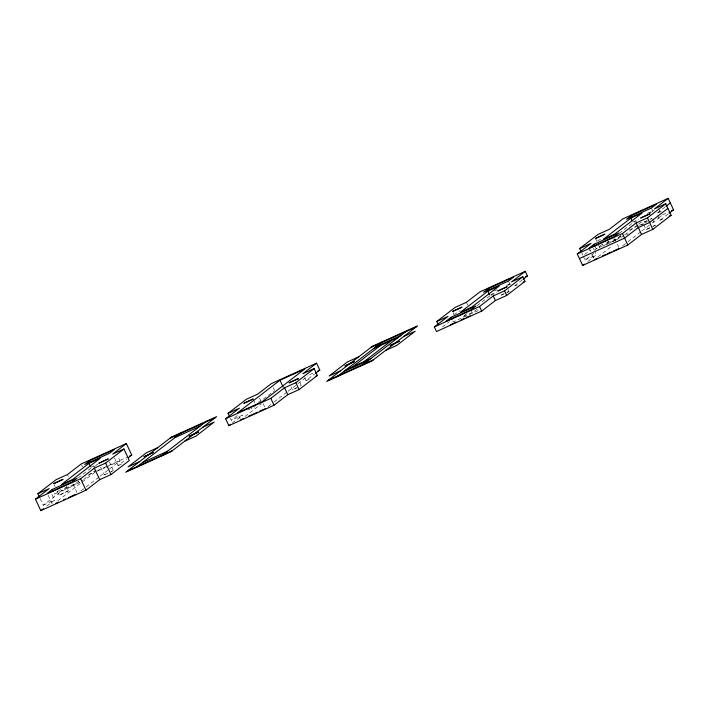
<?xml version="1.0" encoding="UTF-8"?>
<svg xmlns="http://www.w3.org/2000/svg" width="709" height="709" viewBox="0 0 709 709"><rect width="100%" height="100%" fill="white"/><g stroke="black" fill="none" stroke-linecap="round" stroke-linejoin="round"><path stroke-width="0.53" stroke-dasharray="3.54 2.66" d="M57.296 491.39L59.086 495.228L68.286 490.912L66.495 487.083M68.286 490.912L59.086 495.228M100.678 467.125L104.258 474.791L107.387 473.045M113.369 470.59L109.434 461.851M290.92 386.857L292.303 389.808L296.619 387.504M509.053 291.479L508.282 289.529M643.781 224.656L646.076 229.592L650.392 227.279M652.519 219.365L655.284 225.276L653.228 226.481M59.662 490.008L54.389 494.058L79.24 482.811L82.749 480.117M67.116 486.418L63.686 489.059L74.977 483.946L78.407 481.314M78.265 477.848L91.124 467.958L98.657 464.546M40.112 498.507L43.24 505.216L61.541 491.151L72.832 486.037L78.832 481.42M46.821 506.04L54.54 500.102L51.411 493.393M83.627 479.444L95.91 469.996M57.784 500.82L95.121 472.123M80.897 490.92L85.24 487.579M86.108 486.915L99.127 476.9M99.996 476.235L108.672 469.562M109.54 468.888L119.963 460.885L117.729 456.091M114.424 457.934L118.004 465.6L126.583 459.007M230.372 418.257L231.294 420.233L238.259 414.871L240.165 418.859M232.295 423.034L242.584 415.128L231.294 420.233M258.058 402.331L260.877 401.055L273.745 391.164M244.968 416.511L261.461 403.829M268.073 406.603L273.284 402.597M274.153 401.932L287.172 391.917M288.04 391.253L308.007 375.903M304.675 377.667L306.049 380.627L314.628 374.033M453.742 314.716L460.044 310.755M442.505 326.929L449.364 321.656M466.876 313.546L462.587 316.843L473.878 311.738L477.308 309.097M477.166 305.641L490.025 295.75M522.267 279.895L513.688 286.489L517.455 284.788M597.527 241.051L602.969 237.763M584.562 254.593L590.57 249.976M594.541 250.144L603.235 243.453M608.934 241.211L605.504 243.852L616.803 238.747L621.084 235.45M619.232 233.305L632.951 222.75L636.717 221.048M583.232 256.064L585.067 260.008L593.779 253.308M587.788 261.497L596.358 254.903L594.523 250.959M602.446 243.976L603.368 245.943L614.659 240.838L621.518 235.556M594.931 246.094L596.216 248.85L621.057 237.612L623.69 235.592M624.567 234.909L637.737 224.788M638.614 224.115L642.124 221.421M597.873 256.95L612.629 245.606M626.526 234.927L628.263 233.589M665.184 206.904L656.605 213.498L663.199 210.52M622.724 245.713L627.057 242.381M627.926 241.707L640.954 231.701M641.822 231.028L651.367 223.69M652.236 223.016L661.789 215.678L659.795 216.582M657.527 215.465L659.831 220.402L668.401 213.808M508.663 291.736L507.086 292.578M111.402 471.689L112.314 471.219M254.274 407.143L255.187 406.674M650.011 219.586L652.058 218.372L649.515 219.32M647.175 220.384L642.859 222.688L646.546 221.235M504.259 293.375L499.942 295.68L503.62 294.226M250.818 408.792L252.014 408.242M297.186 387.805L292.303 389.808M647.246 213.391L654.274 210.21M649.621 212.824L653.601 211.025M90.841 467.284L97.798 464.138M632.667 222.085L638.632 219.391M494.288 290.929L497.293 289.564M506.332 285.479L511.349 283.21M629.379 229.831L638.419 225.746M639.421 225.294L647.45 221.66M662.507 214.845L668.534 212.124M88.563 474.578L96.592 470.944M97.594 470.492L126.707 457.323M309.736 374.618L314.752 372.34M507.697 285.364L510.675 284.017M640.918 225.116L643.896 223.769M97.106 471.219L105.056 467.621M106.049 467.178L119.963 460.885M490.734 294.634L496.699 291.931M490.974 295.325L496.619 292.764M659.831 220.402L662.649 219.125M118.004 465.6L123.65 463.048M306.049 380.627L309.815 378.916M43.24 505.216L54.54 500.102M585.067 260.008L596.358 254.903M478.141 310.604L453.29 321.842L452.439 320.007M649.763 228.138L646.076 229.592M107.945 473.337L104.258 474.791M652.732 226.224L655.284 225.276M506.589 292.321L509.142 291.372M249.674 409.297L247.893 410.032M110.905 471.432L112.696 470.696M299.951 386.024L300.74 385.714M301.272 385.536L298.746 379.581M658.564 208.774L660.407 212.718M651.394 208.038L653.104 211.725M620.198 235.769L621.057 237.612M614.738 238.72L618.789 247.397M613.737 238.862L614.659 240.838M606.886 238.809L609.191 243.736M595.542 238.516L596.827 241.282M598.148 244.109L599.991 248.053M593.141 247.999L594.062 249.967M589.037 248.115L590.757 251.801M592.104 254.691L593.947 258.634M581.85 253.104L582.771 255.08M508.468 281.039L510.188 284.717M470.962 309.877L472.247 312.634M466.371 302.326L467.656 305.083M453.051 312.439L453.911 314.273M273.222 387.548L274.605 390.508M263.172 403.678L265.006 407.622M259.503 398.103L260.877 401.055M253.574 400.018L254.948 402.978M81.641 464.944L82.528 466.859M78.38 480.977L79.24 482.811M72.956 483.999L76.98 492.631M67.47 474.534L68.365 476.448M60.646 489.228L61.541 491.151M54.168 484.681L55.063 486.596M48.106 495.236L52.129 503.869"/><path stroke-width="1.06" d="M39.217 496.584L37.878 493.712L56.179 479.639L67.47 474.534L81.189 463.987L126.362 443.55L131.723 455.054L128.294 457.686M126.362 443.55L112.642 454.097L123.933 448.992L129.295 460.495L111.003 474.56L99.712 479.665L85.984 490.22L40.812 510.657L35.45 499.154L49.169 488.598L37.878 493.712M52.244 489.449L47.211 493.322L72.061 482.085L77.086 478.212L52.244 489.449L53.104 491.293M89.751 460.62L84.725 464.484L109.567 453.246L114.601 449.382L89.751 460.62L90.646 462.534M88.98 463.358L61.541 484.451L72.832 479.346L100.27 458.244L88.98 463.358L90.265 466.114M35.45 499.154L80.622 478.717L94.341 468.162L105.632 463.057L123.933 448.992M40.812 510.657L43.391 508.672M135.88 467.648L181.619 432.481M160.73 456.41L206.47 421.243M229.45 416.289L228.068 413.329L246.369 399.264L257.659 394.151L271.379 383.604L316.551 363.168L319.777 370.071L315.487 373.368M316.551 363.168L302.832 373.723L314.122 368.609L317.34 375.513L299.047 389.578L287.757 394.691L274.029 405.238L228.865 425.675L225.639 418.771L239.367 408.224L228.068 413.329M279.949 380.237L237.409 412.939L262.25 401.702L304.79 368.999L279.949 380.237L283.166 387.141M228.865 425.675L230.576 424.354M225.639 418.771L270.811 398.334L284.539 387.788L295.83 382.674L314.122 368.609M336.855 376.833L382.594 341.667M352.781 366.739L380.228 345.637M364.072 361.625L391.519 340.524M361.705 365.596L407.445 330.429M438.065 324.261L436.779 321.496L455.081 307.431L466.371 302.326L480.09 291.771L525.263 271.343L527.407 275.943L523.118 279.24M525.263 271.343L511.544 281.89L522.834 276.785L524.979 281.384L506.687 295.449L495.396 300.554L481.668 311.109L436.496 331.546L434.351 326.938L448.07 316.391L436.779 321.496M451.146 317.242L446.121 321.115L470.962 309.877L475.996 306.004L451.146 317.242L452.005 319.085M488.652 288.412L483.627 292.276L508.468 281.039L513.502 277.166L488.652 288.412L489.511 290.247M487.881 291.142L460.442 312.244L471.733 307.139L499.18 286.037L487.881 291.142L489.6 294.829M434.351 326.938L479.523 306.51L493.242 295.954L504.542 290.85L522.834 276.785M580.99 251.27L579.705 248.504L597.997 234.44L609.288 229.335L623.016 218.78L668.188 198.343L673.55 209.846L669.261 213.143M668.188 198.343L654.46 208.898L665.76 203.784L671.122 215.288L652.821 229.362L641.53 234.466L627.811 245.013L582.638 265.45L577.277 253.946L590.996 243.4L579.705 248.504M594.071 244.251L589.037 248.115L613.879 236.877L618.913 233.013L594.071 244.251L594.931 246.094M631.577 215.412L626.543 219.285L651.394 208.038L656.419 204.174L631.577 215.412L632.437 217.255M630.806 218.15L603.359 239.252L614.65 234.138L642.097 213.046L630.806 218.15L632.091 220.916M577.277 253.946L622.449 233.509L636.168 222.963L647.459 217.849L665.76 203.784M582.638 265.45L584.358 264.129M666.043 206.248L670.333 202.951M667.905 208.384L649.604 222.458L638.313 227.562L624.594 238.118L579.421 258.546M525.404 276.847L527.407 275.943M671.538 210.759L673.55 209.846M129.72 455.958L131.723 455.054M317.765 370.984L319.777 370.071M169.859 438.313L215.031 417.876M370.834 347.499L416.006 327.062M174.99 437.577L199.832 426.339M375.965 346.763L400.807 335.525M373.448 348.704L398.29 337.466M523.1 282.235L524.979 281.384M669.243 216.139L671.122 215.288M157.735 447.627L146.444 452.741L128.152 466.806L139.443 461.692M202.907 427.19L214.207 422.085L195.906 436.15L184.615 441.255M315.461 376.364L317.34 375.513M358.71 356.813L347.419 361.927L329.127 375.992L340.417 370.878M403.882 336.385L415.173 331.271L396.88 345.336L385.59 350.45M346.001 369.797L370.851 358.559M142.518 462.552L167.359 451.305M343.493 371.738L368.334 360.5M450.25 324.819L456.215 322.116M461.178 319.874L464.165 318.518M466.15 317.623L470.129 315.824M594.399 259.618L597.386 258.271M602.349 256.029L605.335 254.673M607.321 253.778L611.3 251.979M613.285 251.083L619.249 248.38M55.559 503.479L58.546 502.132M63.509 499.88L65.494 498.985M68.481 497.629L75.438 494.483M127.319 471.015L172.491 450.578M240.626 419.843L243.604 418.496M248.575 416.245L257.518 412.204M259.503 411.3L265.467 408.606M328.294 380.201L373.466 359.764M647.459 217.849L652.821 229.362M636.168 222.963L641.53 234.466M622.449 233.509L627.811 245.013M504.542 290.85L506.687 295.449M493.242 295.954L495.396 300.554M479.523 306.51L481.668 311.109M295.83 382.674L299.047 389.578M284.539 387.788L287.757 394.691M270.811 398.334L274.029 405.238M105.632 463.057L111.003 474.56M94.341 468.162L99.712 479.665M80.622 478.717L85.984 490.22M53.804 483.609L62.924 479.408L53.804 483.609M98.976 463.172L108.096 458.98L98.976 463.172M144.069 456.702L153.188 452.502L144.069 456.702M189.241 436.265L198.36 432.073L189.241 436.265M243.993 403.235L253.113 399.034L243.993 403.235M289.166 382.798L298.285 378.597L289.166 382.798M345.044 365.888L354.163 361.696L345.044 365.888M390.216 345.46L399.335 341.259L390.216 345.46M452.705 311.402L461.825 307.201L452.705 311.402M497.878 290.965L506.997 286.764L497.878 290.965M595.631 238.41L604.742 234.209L595.631 238.41M640.794 217.973L649.914 213.772L640.794 217.973M171.463 437.081L125.723 472.247L170.896 451.81L216.635 416.644L171.463 437.081M372.438 346.267L326.689 381.433L371.862 360.996L417.601 325.83L372.438 346.267"/></g></svg>
